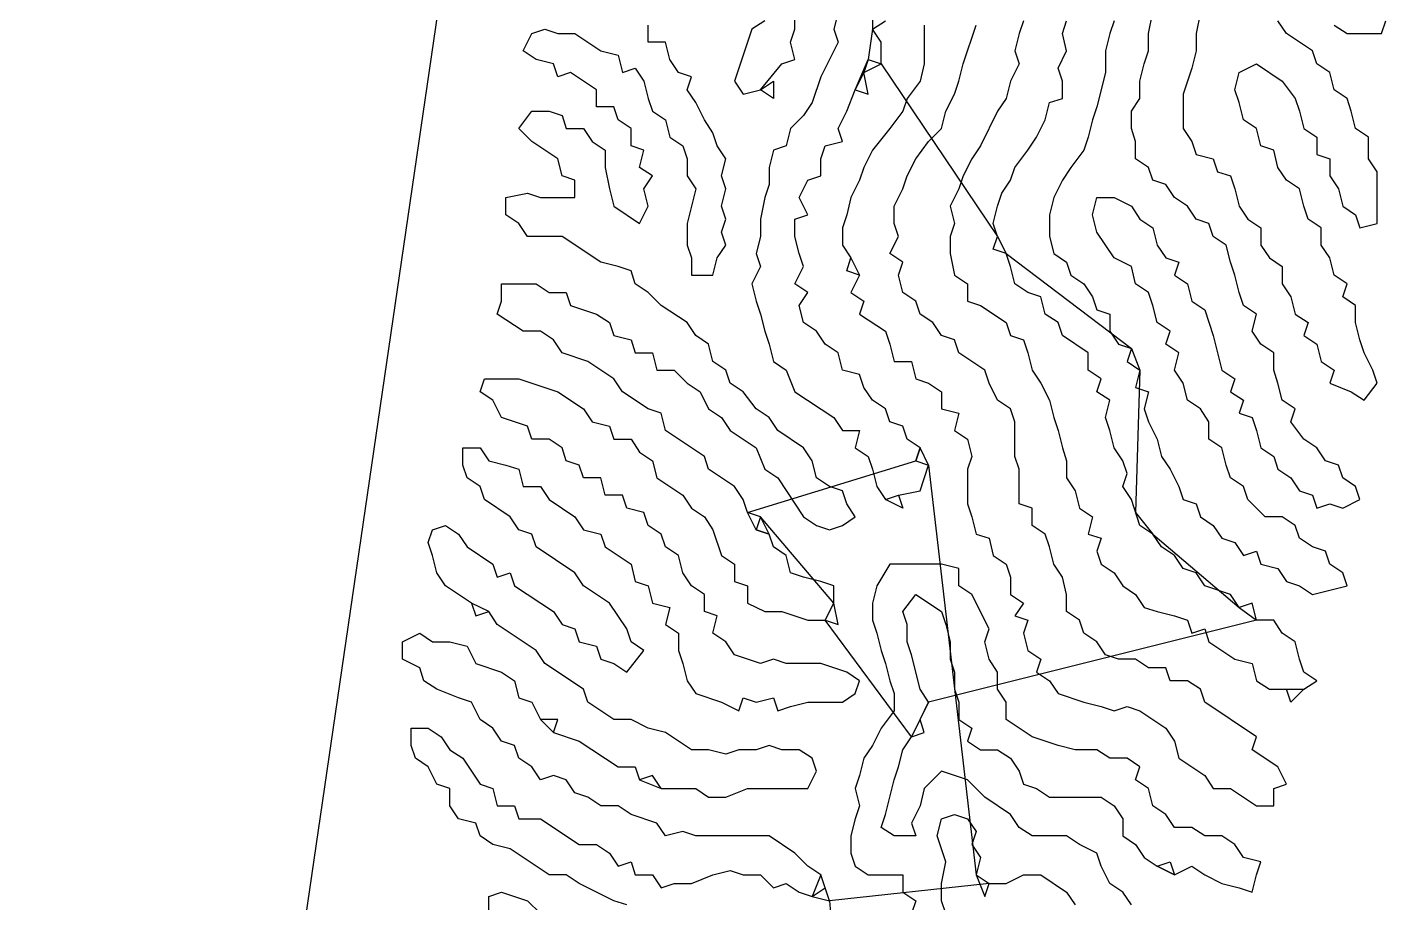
# Model space of a CAD drawing. Header units: metres. Extents: x 15 to 2853, y 44 to 1438.
# Drawn here: x 202 to 517, y 567.5 to 770.5 of the extents above; entities that cross this region are included whole.
import ezdxf

# ---------------------------------------------------------------- set-up
doc = ezdxf.new("R2010")
doc.units = ezdxf.units.M
doc.layers.add('Draw', color=2, linetype='CONTINUOUS')
doc.layers.add('Skip', color=1, linetype='CONTINUOUS')

msp = doc.modelspace()

# ---------------------------------------------------------------- linework, layer by layer
at = {"layer": 'draw'}
for p, q in [((373, 772), (370, 770)), ((380, 770), (380, 774)), ((390, 774), (389, 770)), ((398, 774), (398, 770)), ((398, 770), (401, 772)), ((433, 772), (432, 769)), ((442, 769), (443, 772)), ((454, 772), (453, 769)), ((462, 769), (463, 774)), ((474, 774), (473, 769)), ((494, 769), (492, 772)), ((516, 769), (517, 772)), ((317, 765), (319, 769)), ((319, 769), (322, 770)), ((322, 770), (325, 769)), ((325, 769), (329, 769)), ((329, 769), (335, 765)), ((346, 767), (346, 771)), ((370, 770), (366, 758)), ((379, 767), (380, 770)), ((389, 770), (390, 767)), ((400, 767), (398, 770)), ((410, 771), (410, 762)), ((419, 762), (422, 771)), ((432, 769), (431, 765)), ((443, 765), (442, 769)), ((453, 769), (452, 765)), ((462, 765), (462, 769)), ((473, 769), (473, 765)), ((500, 765), (494, 769)), ((505, 771), (508, 769)), ((508, 769), (516, 769)), ((350, 767), (346, 767)), ((351, 763), (350, 767)), ((380, 763), (379, 767)), ((390, 767), (386, 759)), ((400, 762), (400, 767)), ((320, 763), (317, 765)), ((324, 762), (320, 763)), ((335, 765), (339, 764)), ((339, 764), (340, 760)), ((353, 760), (351, 763)), ((377, 762), (380, 763)), ((397, 763), (396, 760)), ((397, 763), (400, 762)), ((431, 765), (432, 762)), ((441, 761), (443, 765)), ((452, 765), (452, 760)), ((461, 762), (462, 765)), ((473, 765), (472, 761)), ((501, 762), (500, 765)), ((325, 759), (324, 762)), ((328, 760), (325, 759)), ((334, 756), (328, 760)), ((340, 760), (343, 761)), ((343, 761), (345, 758)), ((356, 759), (353, 760)), ((396, 760), (394, 756)), ((396, 760), (400, 762)), ((397, 755), (396, 760)), ((410, 762), (409, 758)), ((418, 758), (419, 762)), ((432, 762), (430, 758)), ((442, 758), (441, 761)), ((452, 760), (450, 752)), ((460, 758), (461, 762)), ((472, 761), (470, 755)), ((482, 756), (483, 760)), ((483, 760), (487, 762)), ((487, 762), (493, 758)), ((504, 760), (501, 762)), ((505, 756), (504, 760)), ((334, 752), (334, 756)), ((345, 758), (346, 754)), ((355, 756), (356, 759)), ((357, 753), (355, 756)), ((366, 758), (368, 755)), ((368, 755), (372, 756)), ((372, 756), (375, 758)), ((375, 754), (372, 756)), ((375, 758), (375, 754)), ((386, 759), (384, 753)), ((392, 751), (394, 756)), ((394, 756), (397, 755)), ((409, 758), (406, 754)), ((417, 755), (418, 758)), ((430, 758), (429, 754)), ((442, 754), (442, 758)), ((460, 754), (460, 758)), ((483, 753), (482, 756)), ((493, 758), (496, 754)), ((508, 754), (505, 756)), ((346, 754), (347, 751)), ((384, 753), (382, 750)), ((406, 754), (405, 751)), ((415, 751), (417, 755)), ((429, 754), (427, 751)), ((438, 749), (439, 753)), ((439, 753), (442, 754)), ((458, 751), (460, 754)), ((470, 755), (470, 747)), ((484, 749), (483, 753)), ((496, 754), (497, 751)), ((509, 751), (508, 754)), ((316, 747), (319, 751)), ((319, 751), (323, 751)), ((323, 751), (326, 750)), ((326, 750), (327, 747)), ((338, 752), (334, 752)), ((339, 749), (338, 752)), ((347, 751), (350, 749)), ((382, 750), (379, 747)), ((390, 747), (392, 751)), ((405, 751), (402, 747)), ((414, 747), (415, 751)), ((427, 751), (423, 743)), ((450, 752), (449, 749)), ((458, 747), (458, 751)), ((497, 751), (498, 747)), ((510, 747), (509, 751)), ((319, 744), (316, 747)), ((327, 747), (331, 747)), ((331, 747), (333, 744)), ((342, 747), (339, 749)), ((342, 743), (342, 747)), ((350, 749), (351, 745)), ((361, 746), (359, 749)), ((379, 747), (378, 743)), ((391, 744), (390, 747)), ((411, 744), (414, 747)), ((436, 745), (438, 749)), ((449, 749), (448, 745)), ((459, 744), (458, 747)), ((470, 747), (472, 744)), ((487, 747), (484, 749)), ((488, 743), (487, 747)), ((498, 747), (501, 745)), ((513, 745), (510, 747)), ((325, 740), (319, 744)), ((333, 744), (336, 742)), ((351, 745), (354, 743)), ((362, 743), (361, 746)), ((387, 743), (391, 744)), ((408, 740), (411, 744)), ((434, 742), (436, 745)), ((448, 745), (447, 742)), ((459, 740), (459, 744)), ((472, 744), (473, 741)), ((501, 745), (501, 741)), ((513, 740), (513, 745)), ((336, 742), (336, 738)), ((345, 742), (342, 743)), ((344, 738), (345, 742)), ((354, 743), (355, 740)), ((364, 740), (362, 743)), ((375, 742), (374, 738)), ((378, 743), (375, 742)), ((386, 740), (387, 743)), ((398, 742), (396, 738)), ((423, 743), (421, 740)), ((431, 738), (434, 742)), ((447, 742), (444, 738)), ((473, 741), (477, 740)), ((491, 742), (488, 743)), ((492, 738), (491, 742)), ((501, 741), (504, 740)), ((326, 736), (325, 740)), ((336, 738), (337, 733)), ((347, 736), (344, 738)), ((355, 740), (355, 736)), ((363, 736), (364, 740)), ((374, 738), (374, 734)), ((386, 736), (386, 740)), ((396, 738), (395, 735)), ((406, 736), (408, 740)), ((421, 740), (419, 736)), ((430, 735), (431, 738)), ((444, 738), (442, 735)), ((462, 738), (459, 740)), ((463, 735), (462, 738)), ((477, 740), (478, 737)), ((494, 735), (492, 738)), ((504, 740), (504, 736)), ((515, 737), (513, 740)), ((329, 735), (326, 736)), ((329, 731), (329, 735)), ((345, 733), (347, 736)), ((355, 736), (357, 733)), ((364, 733), (363, 736)), ((374, 734), (373, 731)), ((381, 731), (383, 735)), ((383, 735), (386, 736)), ((395, 735), (393, 731)), ((405, 733), (406, 736)), ((419, 736), (418, 733)), ((428, 732), (430, 735)), ((442, 735), (440, 731)), ((466, 734), (463, 735)), ((468, 731), (466, 734)), ((478, 737), (481, 736)), ((481, 736), (482, 733)), ((497, 733), (494, 735)), ((504, 736), (506, 733)), ((515, 725), (515, 737)), ((313, 731), (318, 732)), ((313, 727), (313, 731)), ((318, 732), (321, 731)), ((321, 731), (329, 731)), ((337, 733), (338, 729)), ((346, 729), (345, 733)), ((357, 733), (355, 725)), ((363, 729), (364, 733)), ((383, 727), (381, 731)), ((393, 731), (392, 727)), ((403, 729), (405, 733)), ((418, 733), (416, 729)), ((427, 729), (428, 732)), ((440, 731), (439, 727)), ((449, 727), (450, 731)), ((450, 731), (454, 731)), ((454, 731), (458, 729)), ((471, 729), (468, 731)), ((482, 733), (483, 729)), ((498, 729), (497, 733)), ((506, 733), (507, 729)), ((338, 729), (344, 725)), ((344, 725), (346, 729)), ((364, 726), (363, 729)), ((403, 725), (403, 729)), ((416, 729), (417, 725)), ((426, 725), (427, 729)), ((458, 729), (460, 726)), ((473, 726), (471, 729)), ((483, 729), (485, 726)), ((499, 726), (498, 729)), ((507, 729), (510, 727)), ((316, 725), (313, 727)), ((318, 722), (316, 725)), ((355, 725), (355, 720)), ((363, 723), (364, 726)), ((372, 726), (372, 722)), ((380, 726), (383, 727)), ((380, 722), (380, 726)), ((392, 727), (391, 724)), ((404, 722), (403, 725)), ((417, 725), (416, 722)), ((427, 722), (426, 725)), ((450, 723), (449, 727)), ((460, 726), (463, 724)), ((476, 725), (473, 726)), ((477, 722), (476, 725)), ((485, 726), (488, 724)), ((502, 724), (499, 726)), ((510, 727), (511, 724)), ((511, 724), (515, 725)), ((326, 722), (318, 722)), ((335, 716), (326, 722)), ((364, 720), (363, 723)), ((372, 722), (371, 718)), ((381, 718), (380, 722)), ((391, 724), (391, 720)), ((402, 718), (404, 722)), ((416, 722), (416, 718)), ((426, 719), (427, 722)), ((427, 722), (429, 718)), ((439, 722), (440, 718)), ((454, 717), (450, 723)), ((463, 724), (464, 720)), ((480, 720), (477, 722)), ((488, 724), (488, 720)), ((502, 720), (502, 724)), ((355, 720), (356, 717)), ((362, 717), (364, 720)), ((391, 720), (393, 717)), ((429, 718), (426, 719)), ((464, 720), (466, 717)), ((481, 716), (480, 720)), ((488, 720), (490, 717)), ((504, 717), (502, 720)), ((339, 715), (335, 716)), ((356, 717), (356, 713)), ((361, 713), (362, 717)), ((371, 718), (372, 715)), ((382, 715), (381, 718)), ((392, 714), (393, 717)), ((393, 717), (395, 713)), ((405, 716), (402, 718)), ((404, 713), (405, 716)), ((416, 718), (417, 713)), ((430, 715), (429, 718)), ((440, 718), (443, 716)), ((443, 716), (444, 713)), ((458, 715), (454, 717)), ((466, 717), (469, 716)), ((469, 716), (468, 713)), ((482, 713), (481, 716)), ((490, 717), (493, 715)), ((505, 713), (504, 717)), ((342, 714), (339, 715)), ((343, 711), (342, 714)), ((356, 713), (361, 713)), ((372, 715), (370, 711)), ((380, 711), (382, 715)), ((395, 713), (392, 714)), ((395, 713), (393, 709)), ((405, 709), (404, 713)), ((417, 713), (420, 711)), ((431, 711), (430, 715)), ((444, 713), (447, 711)), ((459, 711), (458, 715)), ((468, 713), (471, 711)), ((483, 709), (482, 713)), ((493, 715), (493, 711)), ((508, 711), (505, 713)), ((312, 707), (312, 711)), ((312, 711), (320, 711)), ((320, 711), (323, 709)), ((323, 709), (327, 709)), ((327, 709), (328, 706)), ((346, 709), (343, 711)), ((349, 706), (346, 709)), ((370, 711), (371, 707)), ((383, 709), (380, 711)), ((381, 706), (383, 709)), ((393, 709), (396, 707)), ((408, 707), (405, 709)), ((420, 711), (420, 707)), ((434, 709), (431, 711)), ((437, 708), (434, 709)), ((447, 711), (449, 708)), ((462, 709), (459, 711)), ((463, 706), (462, 709)), ((471, 711), (472, 707)), ((484, 706), (483, 709)), ((493, 711), (495, 708)), ((507, 708), (508, 711)), ((311, 704), (312, 707)), ((328, 706), (334, 704)), ((355, 702), (349, 706)), ((371, 707), (372, 704)), ((382, 702), (381, 706)), ((396, 707), (395, 704)), ((409, 704), (408, 707)), ((420, 707), (423, 706)), ((423, 706), (429, 702)), ((438, 704), (437, 708)), ((449, 708), (450, 705)), ((464, 702), (463, 706)), ((472, 707), (475, 705)), ((487, 704), (484, 706)), ((495, 708), (496, 704)), ((510, 706), (507, 708)), ((510, 702), (510, 706)), ((317, 700), (311, 704)), ((334, 704), (337, 702)), ((372, 704), (373, 700)), ((395, 704), (401, 700)), ((412, 702), (409, 704)), ((441, 702), (438, 704)), ((450, 705), (453, 704)), ((453, 704), (453, 700)), ((475, 705), (477, 699)), ((486, 700), (487, 704)), ((496, 704), (499, 702)), ((321, 700), (317, 700)), ((324, 698), (321, 700)), ((337, 702), (338, 699)), ((357, 699), (355, 702)), ((373, 700), (374, 697)), ((385, 700), (382, 702)), ((387, 697), (385, 700)), ((401, 700), (402, 697)), ((414, 699), (412, 702)), ((429, 702), (430, 699)), ((442, 699), (441, 702)), ((453, 700), (455, 697)), ((467, 700), (464, 702)), ((466, 697), (467, 700)), ((488, 697), (486, 700)), ((499, 702), (498, 699)), ((511, 698), (510, 702)), ((326, 695), (324, 698)), ((338, 699), (342, 698)), ((342, 698), (343, 695)), ((360, 697), (357, 699)), ((361, 693), (360, 697)), ((374, 697), (375, 693)), ((390, 695), (387, 697)), ((402, 697), (403, 693)), ((417, 698), (414, 699)), ((418, 695), (417, 698)), ((430, 699), (433, 698)), ((433, 698), (434, 695)), ((448, 695), (442, 699)), ((455, 697), (458, 696)), ((469, 695), (466, 697)), ((477, 699), (479, 691)), ((491, 695), (488, 697)), ((498, 699), (501, 697)), ((501, 697), (502, 693)), ((512, 695), (511, 698)), ((332, 693), (326, 695)), ((338, 689), (332, 693)), ((343, 695), (347, 695)), ((347, 695), (348, 691)), ((364, 691), (361, 693)), ((375, 693), (378, 691)), ((391, 691), (390, 695)), ((403, 693), (407, 693)), ((407, 693), (408, 689)), ((424, 691), (418, 695)), ((434, 695), (435, 691)), ((448, 691), (448, 695)), ((458, 696), (457, 693)), ((457, 693), (460, 691)), ((458, 696), (460, 691)), ((468, 691), (469, 695)), ((491, 691), (491, 695)), ((502, 693), (505, 691)), ((514, 691), (512, 695)), ((348, 691), (352, 691)), ((352, 691), (355, 688)), ((365, 688), (364, 691)), ((378, 691), (380, 686)), ((395, 690), (391, 691)), ((396, 687), (395, 690)), ((425, 688), (424, 691)), ((435, 691), (437, 688)), ((451, 689), (448, 691)), ((460, 691), (459, 687)), ((470, 688), (468, 691)), ((479, 691), (482, 689)), ((492, 688), (491, 691)), ((505, 691), (504, 688)), ((515, 688), (514, 691)), ((307, 686), (308, 689)), ((308, 689), (316, 689)), ((316, 689), (325, 686)), ((340, 686), (338, 689)), ((355, 688), (358, 686)), ((368, 686), (365, 688)), ((398, 684), (396, 687)), ((408, 689), (411, 688)), ((411, 688), (414, 686)), ((427, 684), (425, 688)), ((437, 688), (439, 684)), ((450, 686), (451, 689)), ((459, 687), (462, 686)), ((471, 684), (470, 688)), ((482, 689), (481, 686)), ((493, 684), (492, 688)), ((504, 688), (509, 686)), ((310, 684), (307, 686)), ((312, 680), (310, 684)), ((325, 686), (331, 682)), ((346, 682), (340, 686)), ((358, 686), (360, 682)), ((371, 682), (368, 686)), ((380, 686), (389, 680)), ((401, 682), (398, 684)), ((414, 686), (414, 682)), ((430, 682), (427, 684)), ((439, 684), (440, 680)), ((453, 684), (450, 686)), ((452, 680), (453, 684)), ((462, 686), (461, 682)), ((474, 682), (471, 684)), ((481, 686), (484, 684)), ((484, 684), (483, 681)), ((496, 682), (493, 684)), ((509, 686), (512, 684)), ((331, 682), (333, 679)), ((349, 681), (346, 682)), ((350, 677), (349, 681)), ((360, 682), (363, 680)), ((374, 680), (371, 682)), ((402, 679), (401, 682)), ((414, 682), (418, 681)), ((418, 681), (417, 677)), ((431, 679), (430, 682)), ((461, 682), (462, 679)), ((476, 679), (474, 682)), ((483, 681), (486, 680)), ((495, 679), (496, 682)), ((318, 678), (312, 680)), ((319, 675), (318, 678)), ((333, 679), (337, 678)), ((337, 678), (338, 675)), ((363, 680), (365, 677)), ((376, 677), (374, 680)), ((389, 680), (391, 677)), ((405, 678), (402, 679)), ((406, 675), (405, 678)), ((431, 671), (431, 679)), ((440, 680), (441, 677)), ((453, 677), (452, 680)), ((462, 679), (464, 675)), ((476, 675), (476, 679)), ((486, 680), (487, 677)), ((498, 675), (495, 679)), ((323, 675), (319, 675)), ((326, 673), (323, 675)), ((338, 675), (342, 675)), ((342, 675), (344, 672)), ((359, 671), (350, 677)), ((365, 677), (371, 673)), ((382, 673), (376, 677)), ((391, 677), (395, 677)), ((395, 677), (394, 673)), ((409, 673), (406, 675)), ((417, 677), (420, 675)), ((420, 675), (421, 671)), ((441, 677), (442, 673)), ((454, 673), (453, 677)), ((464, 675), (465, 671)), ((479, 673), (476, 675)), ((487, 677), (488, 673)), ((501, 673), (498, 675)), ((303, 669), (303, 673)), ((303, 673), (307, 673)), ((307, 673), (309, 670)), ((327, 670), (326, 673)), ((344, 672), (347, 670)), ((360, 668), (359, 671)), ((371, 673), (373, 668)), ((384, 670), (382, 673)), ((394, 673), (397, 671)), ((397, 671), (398, 668)), ((408, 670), (409, 673)), ((411, 669), (409, 673)), ((421, 671), (420, 668)), ((432, 668), (431, 671)), ((442, 673), (443, 670)), ((456, 670), (454, 673)), ((465, 671), (467, 668)), ((480, 669), (479, 673)), ((488, 673), (491, 671)), ((491, 671), (492, 668)), ((503, 670), (501, 673)), ((304, 666), (303, 669)), ((309, 670), (313, 669)), ((313, 669), (316, 668)), ((316, 668), (317, 664)), ((330, 669), (327, 670)), ((331, 666), (330, 669)), ((347, 670), (348, 666)), ((366, 664), (360, 668)), ((373, 668), (376, 666)), ((385, 666), (384, 670)), ((398, 668), (399, 664)), ((408, 670), (411, 669)), ((409, 663), (411, 669)), ((420, 668), (420, 660)), ((432, 660), (432, 668)), ((443, 670), (443, 666)), ((457, 667), (456, 670)), ((467, 668), (469, 664)), ((481, 666), (480, 669)), ((492, 668), (495, 666)), ((506, 669), (503, 670)), ((507, 666), (506, 669)), ((307, 664), (304, 666)), ((335, 666), (331, 666)), ((336, 662), (335, 666)), ((348, 666), (354, 662)), ((376, 666), (382, 657)), ((388, 664), (385, 666)), ((443, 666), (445, 663)), ((456, 664), (457, 667)), ((484, 664), (481, 666)), ((495, 666), (497, 663)), ((510, 664), (507, 666)), ((308, 661), (307, 664)), ((317, 664), (321, 664)), ((321, 664), (323, 661)), ((340, 662), (336, 662)), ((341, 659), (340, 662)), ((354, 662), (356, 659)), ((368, 661), (366, 664)), ((391, 663), (388, 664)), ((392, 660), (391, 663)), ((399, 664), (401, 661)), ((401, 661), (404, 662)), ((404, 662), (409, 663)), ((404, 662), (405, 659)), ((445, 663), (446, 659)), ((458, 661), (456, 664)), ((469, 664), (470, 661)), ((485, 661), (484, 664)), ((497, 663), (500, 662)), ((500, 662), (501, 659)), ((511, 661), (510, 664)), ((314, 657), (308, 661)), ((323, 661), (329, 657)), ((345, 658), (341, 659)), ((356, 659), (359, 657)), ((369, 658), (368, 661)), ((394, 657), (392, 660)), ((405, 659), (401, 661)), ((420, 660), (421, 657)), ((435, 659), (432, 660)), ((435, 655), (435, 659)), ((446, 659), (449, 657)), ((460, 655), (458, 661)), ((470, 661), (473, 660)), ((473, 660), (474, 657)), ((489, 657), (485, 661)), ((501, 659), (504, 660)), ((504, 660), (507, 659)), ((507, 659), (511, 661)), ((316, 654), (314, 657)), ((329, 657), (331, 654)), ((346, 655), (345, 658)), ((359, 657), (361, 654)), ((371, 654), (369, 658)), ((372, 657), (369, 658)), ((372, 657), (371, 654)), ((374, 653), (372, 657)), ((382, 657), (385, 655)), ((391, 655), (394, 657)), ((421, 657), (422, 653)), ((449, 657), (448, 653)), ((459, 658), (463, 653)), ((474, 657), (477, 655)), ((493, 657), (489, 657)), ((496, 655), (493, 657)), ((295, 651), (296, 654)), ((296, 654), (299, 655)), ((299, 655), (302, 653)), ((302, 653), (304, 650)), ((319, 653), (316, 654)), ((320, 650), (319, 653)), ((331, 654), (335, 653)), ((335, 653), (336, 650)), ((349, 653), (346, 655)), ((350, 650), (349, 653)), ((361, 654), (363, 648)), ((371, 654), (374, 653)), ((375, 650), (374, 653)), ((385, 655), (388, 654)), ((388, 654), (391, 655)), ((422, 653), (425, 652)), ((438, 653), (435, 655)), ((439, 650), (438, 653)), ((448, 653), (451, 652)), ((463, 653), (460, 655)), ((465, 650), (463, 653)), ((477, 655), (479, 652)), ((497, 652), (496, 655)), ((296, 648), (295, 651)), ((304, 650), (310, 646)), ((329, 644), (320, 650)), ((336, 650), (342, 646)), ((353, 648), (350, 650)), ((378, 648), (375, 650)), ((425, 652), (426, 648)), ((440, 646), (439, 650)), ((451, 652), (450, 649)), ((450, 649), (451, 646)), ((468, 648), (465, 650)), ((479, 652), (482, 651)), ((482, 651), (484, 648)), ((484, 648), (487, 649)), ((487, 649), (488, 646)), ((500, 650), (497, 652)), ((503, 649), (500, 650)), ((504, 646), (503, 649)), ((297, 644), (296, 648)), ((310, 646), (311, 643)), ((342, 646), (343, 642)), ((363, 648), (366, 646)), ((366, 646), (366, 642)), ((379, 644), (378, 648)), ((414, 646), (402, 646)), ((418, 645), (414, 646)), ((426, 648), (429, 646)), ((429, 646), (430, 643)), ((442, 643), (440, 646)), ((451, 646), (454, 644)), ((470, 645), (468, 648)), ((488, 646), (492, 645)), ((507, 644), (504, 646)), ((299, 641), (297, 644)), ((311, 643), (314, 644)), ((314, 644), (315, 641)), ((331, 641), (329, 644)), ((356, 641), (354, 644)), ((382, 643), (379, 644)), ((386, 642), (382, 643)), ((418, 641), (418, 645)), ((430, 643), (430, 639)), ((443, 639), (442, 643)), ((454, 644), (456, 641)), ((473, 644), (470, 645)), ((475, 641), (473, 644)), ((492, 645), (494, 642)), ((508, 641), (507, 644)), ((305, 637), (299, 641)), ((315, 641), (324, 635)), ((337, 637), (331, 641)), ((343, 642), (346, 641)), ((346, 641), (347, 637)), ((359, 639), (356, 641)), ((366, 642), (369, 641)), ((369, 641), (369, 637)), ((389, 641), (386, 642)), ((389, 637), (389, 641)), ((399, 641), (398, 637)), ((421, 639), (418, 641)), ((456, 641), (459, 639)), ((481, 639), (475, 641)), ((494, 642), (497, 641)), ((497, 641), (500, 639)), ((500, 639), (508, 641)), ((309, 635), (305, 637)), ((305, 637), (306, 634)), ((341, 631), (337, 637)), ((347, 637), (351, 636)), ((359, 635), (359, 639)), ((369, 637), (373, 635)), ((387, 633), (389, 637)), ((390, 632), (389, 637)), ((398, 637), (398, 633)), ((405, 635), (408, 639)), ((408, 639), (414, 635)), ((425, 631), (421, 639)), ((430, 639), (433, 637)), ((433, 637), (431, 634)), ((443, 635), (443, 639)), ((459, 639), (461, 636)), ((483, 636), (481, 639)), ((486, 637), (483, 636)), ((487, 633), (486, 637)), ((306, 634), (309, 635)), ((311, 632), (309, 635)), ((324, 635), (326, 632)), ((351, 636), (350, 632)), ((362, 634), (359, 635)), ((361, 630), (362, 634)), ((373, 635), (377, 635)), ((377, 635), (383, 633)), ((406, 632), (405, 635)), ((414, 635), (415, 632)), ((431, 634), (434, 633)), ((446, 633), (443, 635)), ((461, 636), (464, 635)), ((464, 635), (468, 634)), ((468, 634), (471, 633)), ((483, 636), (487, 633)), ((289, 628), (293, 630)), ((293, 630), (296, 628)), ((320, 626), (311, 632)), ((326, 632), (329, 631)), ((329, 631), (330, 628)), ((342, 628), (341, 631)), ((350, 632), (353, 630)), ((353, 630), (353, 626)), ((364, 628), (361, 630)), ((383, 633), (387, 633)), ((387, 633), (390, 632)), ((398, 633), (399, 630)), ((399, 630), (400, 626)), ((406, 628), (406, 632)), ((415, 632), (416, 628)), ((424, 628), (425, 631)), ((434, 633), (433, 630)), ((433, 630), (434, 626)), ((447, 630), (446, 633)), ((450, 628), (447, 630)), ((471, 633), (472, 630)), ((472, 630), (475, 631)), ((475, 631), (476, 628)), ((491, 633), (487, 633)), ((493, 630), (491, 633)), ((496, 628), (493, 630)), ((289, 624), (289, 628)), ((296, 628), (300, 628)), ((300, 628), (304, 627)), ((304, 627), (306, 623)), ((330, 628), (334, 627)), ((334, 627), (335, 624)), ((345, 626), (342, 628)), ((366, 625), (364, 628)), ((407, 625), (406, 628)), ((416, 628), (416, 624)), ((425, 624), (424, 628)), ((452, 625), (450, 628)), ((476, 628), (482, 624)), ((497, 624), (496, 628)), ((293, 622), (289, 624)), ((322, 623), (320, 626)), ((335, 624), (338, 623)), ((353, 626), (354, 623)), ((372, 623), (366, 625)), ((375, 624), (372, 623)), ((378, 623), (375, 624)), ((400, 626), (401, 623)), ((409, 617), (407, 625)), ((416, 624), (417, 621)), ((427, 621), (425, 624)), ((434, 626), (437, 624)), ((437, 624), (436, 621)), ((455, 624), (452, 625)), ((459, 624), (455, 624)), ((462, 622), (459, 624)), ((482, 624), (486, 623)), ((498, 621), (497, 624)), ((294, 619), (293, 622)), ((306, 623), (312, 621)), ((312, 621), (315, 619)), ((331, 617), (322, 623)), ((338, 623), (341, 621)), ((354, 623), (355, 619)), ((386, 623), (378, 623)), ((392, 621), (386, 623)), ((395, 619), (392, 621)), ((401, 623), (402, 619)), ((417, 621), (417, 617)), ((427, 617), (427, 621)), ((436, 621), (439, 619)), ((466, 622), (462, 622)), ((467, 619), (466, 622)), ((486, 623), (487, 619)), ((501, 619), (498, 621)), ((297, 617), (294, 619)), ((315, 619), (316, 615)), ((355, 619), (357, 616)), ((394, 616), (395, 619)), ((402, 619), (403, 616)), ((439, 619), (441, 616)), ((471, 619), (467, 619)), ((474, 617), (471, 619)), ((487, 619), (490, 617)), ((498, 617), (501, 619)), ((302, 615), (297, 617)), ((305, 614), (302, 615)), ((316, 615), (319, 614)), ((332, 614), (331, 617)), ((357, 616), (363, 614)), ((367, 612), (368, 615)), ((368, 615), (371, 614)), ((371, 614), (375, 615)), ((375, 615), (376, 612)), ((391, 614), (394, 616)), ((403, 616), (403, 612)), ((411, 614), (409, 617)), ((417, 617), (418, 614)), ((429, 614), (427, 617)), ((441, 616), (447, 614)), ((475, 614), (474, 617)), ((490, 617), (498, 617)), ((495, 614), (494, 617)), ((498, 617), (495, 614)), ((307, 610), (305, 614)), ((319, 614), (321, 610)), ((338, 610), (332, 614)), ((363, 614), (367, 612)), ((376, 612), (379, 613)), ((379, 613), (383, 614)), ((383, 614), (391, 614)), ((403, 612), (400, 608)), ((411, 614), (407, 606)), ((418, 614), (418, 610)), ((429, 610), (429, 614)), ((447, 614), (451, 613)), ((451, 613), (454, 612)), ((454, 612), (457, 613)), ((457, 613), (460, 612)), ((460, 612), (466, 608)), ((487, 606), (475, 614)), ((291, 604), (291, 608)), ((291, 608), (295, 608)), ((295, 608), (298, 606)), ((310, 608), (307, 610)), ((312, 605), (310, 608)), ((321, 610), (324, 607)), ((325, 610), (321, 610)), ((324, 607), (325, 610)), ((342, 610), (338, 610)), ((346, 608), (342, 610)), ((350, 607), (346, 608)), ((400, 608), (398, 604)), ((410, 607), (409, 610)), ((418, 610), (421, 608)), ((421, 608), (420, 605)), ((435, 606), (429, 610)), ((466, 608), (468, 605)), ((298, 606), (300, 603)), ((315, 604), (312, 605)), ((324, 607), (330, 605)), ((330, 605), (339, 599)), ((356, 603), (350, 607)), ((405, 603), (407, 606)), ((407, 606), (410, 607)), ((420, 605), (423, 603)), ((441, 604), (435, 606)), ((468, 605), (469, 601)), ((486, 603), (487, 606)), ((292, 601), (291, 604)), ((300, 603), (303, 601)), ((316, 601), (315, 604)), ((360, 603), (356, 603)), ((364, 602), (360, 603)), ((367, 603), (364, 602)), ((371, 603), (367, 603)), ((374, 604), (371, 603)), ((377, 603), (374, 604)), ((381, 603), (377, 603)), ((384, 601), (381, 603)), ((398, 604), (396, 601)), ((404, 599), (405, 603)), ((423, 603), (427, 603)), ((427, 603), (430, 601)), ((445, 603), (441, 604)), ((453, 601), (450, 603)), ((492, 599), (486, 603)), ((295, 599), (292, 601)), ((297, 595), (295, 599)), ((303, 601), (307, 595)), ((319, 599), (316, 601)), ((321, 596), (319, 599)), ((339, 599), (343, 599)), ((343, 599), (344, 596)), ((385, 598), (384, 601)), ((396, 601), (395, 597)), ((403, 596), (404, 599)), ((430, 601), (432, 598)), ((457, 601), (453, 601)), ((460, 599), (457, 601)), ((459, 596), (460, 599)), ((469, 601), (475, 597)), ((494, 595), (492, 599)), ((324, 597), (321, 596)), ((327, 596), (324, 597)), ((329, 593), (327, 596)), ((347, 597), (344, 596)), ((344, 596), (349, 594)), ((349, 594), (347, 597)), ((383, 594), (385, 598)), ((395, 597), (394, 594)), ((401, 588), (403, 596)), ((414, 598), (410, 594)), ((420, 596), (414, 598)), ((424, 592), (420, 596)), ((432, 598), (433, 595)), ((462, 594), (459, 596)), ((475, 597), (477, 594)), ((300, 594), (297, 595)), ((300, 590), (300, 594)), ((307, 595), (310, 594)), ((310, 594), (311, 590)), ((332, 592), (329, 593)), ((349, 594), (357, 594)), ((357, 594), (360, 592)), ((369, 594), (378, 594)), ((394, 594), (395, 590)), ((410, 594), (409, 590)), ((433, 595), (436, 594)), ((436, 594), (439, 592)), ((463, 590), (462, 594)), ((477, 594), (481, 594)), ((481, 594), (487, 590)), ((491, 594), (494, 595)), ((491, 590), (491, 594)), ((302, 587), (300, 590)), ((311, 590), (315, 590)), ((315, 590), (316, 587)), ((335, 590), (332, 592)), ((339, 590), (335, 590)), ((342, 588), (339, 590)), ((360, 592), (364, 592)), ((395, 590), (394, 587)), ((409, 590), (407, 586)), ((430, 588), (424, 592)), ((439, 592), (451, 592)), ((451, 592), (454, 590)), ((454, 590), (456, 587)), ((466, 588), (463, 590)), ((487, 590), (491, 590)), ((306, 586), (302, 587)), ((307, 583), (306, 586)), ((316, 587), (321, 587)), ((321, 587), (330, 581)), ((348, 586), (342, 588)), ((350, 583), (348, 586)), ((394, 587), (393, 583)), ((400, 585), (401, 588)), ((407, 586), (408, 583)), ((413, 583), (414, 587)), ((414, 587), (417, 588)), ((417, 588), (420, 587)), ((420, 587), (422, 584)), ((432, 585), (430, 588)), ((456, 587), (456, 583)), ((468, 585), (466, 588)), ((310, 581), (307, 583)), ((354, 584), (350, 583)), ((357, 583), (354, 584)), ((374, 583), (357, 583)), ((380, 579), (374, 583)), ((393, 583), (393, 579)), ((403, 583), (400, 585)), ((408, 583), (403, 583)), ((415, 577), (413, 583)), ((422, 584), (421, 581)), ((435, 583), (432, 585)), ((443, 583), (435, 583)), ((446, 581), (443, 583)), ((456, 583), (459, 581)), ((472, 585), (468, 585)), ((475, 583), (472, 585)), ((479, 583), (475, 583)), ((482, 581), (479, 583)), ((314, 580), (310, 581)), ((323, 574), (314, 580)), ((330, 581), (334, 581)), ((334, 581), (337, 579)), ((421, 581), (423, 578)), ((450, 579), (446, 581)), ((459, 581), (461, 578)), ((484, 578), (482, 581)), ((337, 579), (339, 576)), ((339, 576), (342, 577)), ((342, 577), (343, 574)), ((383, 576), (380, 579)), ((393, 579), (394, 576)), ((414, 572), (415, 577)), ((423, 578), (422, 574)), ((451, 576), (450, 579)), ((461, 578), (464, 576)), ((464, 576), (467, 577)), ((467, 577), (468, 574)), ((488, 577), (484, 578)), ((487, 574), (488, 577)), ((327, 574), (323, 574)), ((330, 572), (327, 574)), ((343, 574), (347, 574)), ((347, 574), (349, 571)), ((356, 572), (361, 574)), ((361, 574), (365, 575)), ((365, 575), (368, 574)), ((368, 574), (372, 574)), ((372, 574), (375, 571)), ((386, 574), (383, 576)), ((388, 568), (386, 574)), ((394, 576), (397, 574)), ((397, 574), (405, 574)), ((405, 574), (405, 570)), ((422, 574), (425, 572)), ((422, 574), (424, 569)), ((429, 572), (433, 574)), ((433, 574), (437, 574)), ((437, 574), (443, 570)), ((453, 572), (451, 576)), ((468, 574), (464, 576)), ((468, 574), (472, 576)), ((472, 576), (475, 574)), ((475, 574), (479, 572)), ((486, 570), (487, 574)), ((338, 568), (330, 572)), ((349, 571), (352, 572)), ((352, 572), (356, 572)), ((375, 571), (378, 572)), ((378, 572), (381, 570)), ((384, 569), (387, 571)), ((414, 568), (414, 572)), ((424, 569), (425, 572)), ((425, 572), (429, 572)), ((456, 570), (453, 572)), ((479, 572), (483, 571)), ((483, 571), (486, 570)), ((309, 569), (312, 570)), ((309, 565), (309, 569)), ((312, 570), (318, 568)), ((318, 568), (321, 565)), ((341, 567), (338, 568)), ((381, 570), (384, 569)), ((384, 569), (388, 568)), ((405, 570), (408, 568)), ((408, 568), (407, 565)), ((415, 565), (414, 568)), ((443, 570), (445, 567)), ((458, 567), (456, 570))]:
    msp.add_line(p, q, dxfattribs=at)
at = {"layer": 'skip'}
for p, q in [((202, 123), (304, 820)), ((398, 770), (397, 763)), ((394, 756), (397, 763)), ((372, 756), (377, 762)), ((400, 762), (427, 722)), ((359, 749), (357, 753)), ((402, 747), (398, 742)), ((373, 731), (372, 726)), ((439, 727), (439, 722)), ((393, 717), (395, 713)), ((429, 718), (458, 696)), ((460, 691), (459, 658)), ((512, 684), (515, 688)), ((409, 673), (408, 670)), ((369, 658), (408, 670)), ((411, 669), (422, 574)), ((401, 661), (404, 662)), ((389, 637), (372, 657)), ((374, 653), (371, 654)), ((463, 653), (483, 636)), ((354, 644), (353, 648)), ((402, 646), (399, 641)), ((309, 635), (305, 637)), ((407, 606), (387, 633)), ((487, 633), (411, 614)), ((341, 621), (345, 626)), ((494, 617), (498, 617)), ((409, 610), (411, 614)), ((321, 610), (324, 607)), ((450, 603), (445, 603)), ((344, 596), (349, 594)), ((364, 592), (369, 594)), ((378, 594), (383, 594)), ((386, 574), (384, 569)), ((387, 571), (386, 574)), ((464, 576), (468, 574)), ((425, 572), (388, 568)), ((388, 568), (391, 532))]:
    msp.add_line(p, q, dxfattribs=at)

doc.saveas('drawing.dxf')
